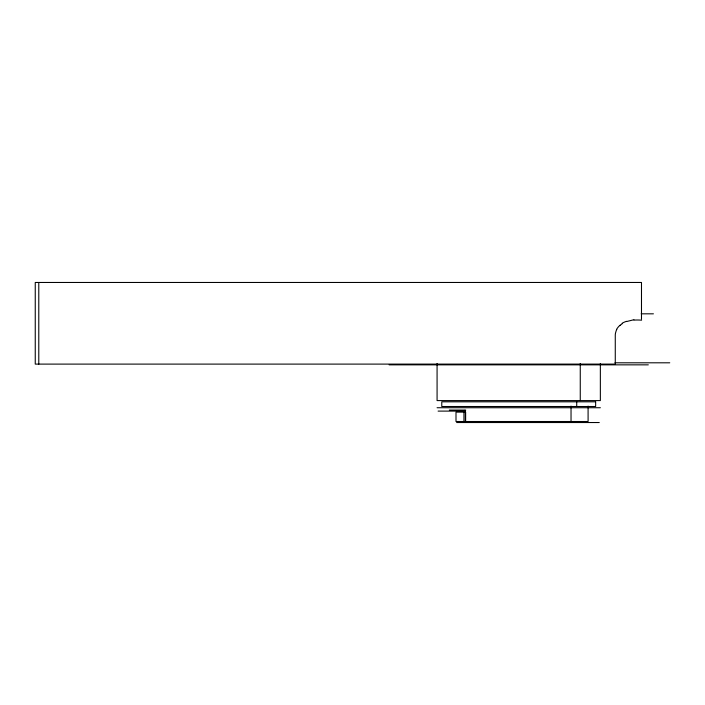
<?xml version="1.0" encoding="UTF-8"?>
<svg xmlns="http://www.w3.org/2000/svg" width="705" height="705" viewBox="0 0 705 705"><rect width="100%" height="100%" fill="white"/><g stroke="black" fill="none" stroke-linecap="round" stroke-linejoin="round"><path stroke-width="1.06" d="M620.153 325.278L622.233 323.718M626.595 321.55L633.91 319.726M641.171 313.822L653.42 313.822M614.963 362.802L669.75 362.802M389.107 364.846L648.318 364.846M437.074 407.737L600.352 407.737M449.332 410.081L465.741 410.081M438.105 411.103L464.965 411.103M456.637 422.533L599.276 422.533M588.085 406.115L588.102 421.511L456.003 421.511L456.003 412.125L465.635 412.125L465.635 421.511M641.488 319.206L641.488 282.467L35.25 282.467L35.25 364.106L615.271 364.106L615.271 335.536A7.12 3.904 90 0 1 615.456 333.333L616.082 331.033A12.108 6.697 89.8 0 1 616.804 329.42M600.352 363.498L600.352 400.59L437.082 400.59L437.074 363.498M580.259 363.498L580.259 400.59M576.725 401.815L576.725 406.512M571.032 406.115L571.032 421.511M465.362 412.125L465.362 421.511M463.943 412.125L463.943 421.511M38.784 282.467L38.784 364.106M633.98 320.105A156.933 89.879 77.2 0 1 641.603 320.176M622.127 323.251A60.806 34.836 85.3 0 1 626.56 321.321M616.69 329.2A21.996 12.373 88.6 0 1 620.136 325.225M464.692 410.345A1.992 1.234 88.6 0 1 465.335 412.125M595.654 401.815L441.771 401.815L441.779 406.512L595.654 406.512L595.646 401.815"/></g></svg>
